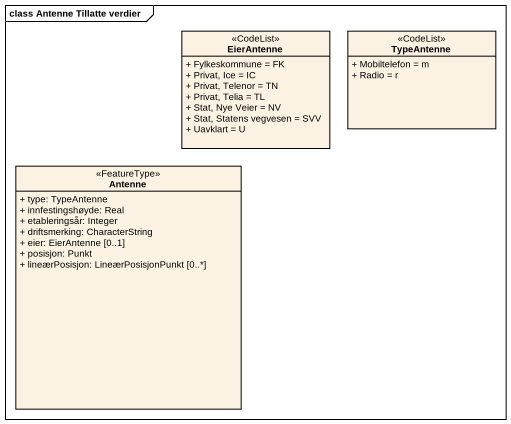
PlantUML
@startuml
mainframe class Antenne Tillatte verdier
hide circle
hide empty members
skinparam classAttributeIconSize 0
class EierAntenne <<CodeList>> {
  + Fylkeskommune = FK
  + Privat, Ice = IC
  + Privat, Telenor = TN
  + Privat, Telia = TL
  + Stat, Nye Veier = NV
  + Stat, Statens vegvesen = SVV
  + Uavklart = U
}
class TypeAntenne <<CodeList>> {
  + Mobiltelefon = m
  + Radio = r
}
class Antenne <<FeatureType>> {
  + type: TypeAntenne
  + innfestingshøyde: Real
  + etableringsår: Integer
  + driftsmerking: CharacterString
  + eier: EierAntenne [0..1]
  + posisjon: Punkt
  + lineærPosisjon: LineærPosisjonPunkt [0..*]
}
@enduml
